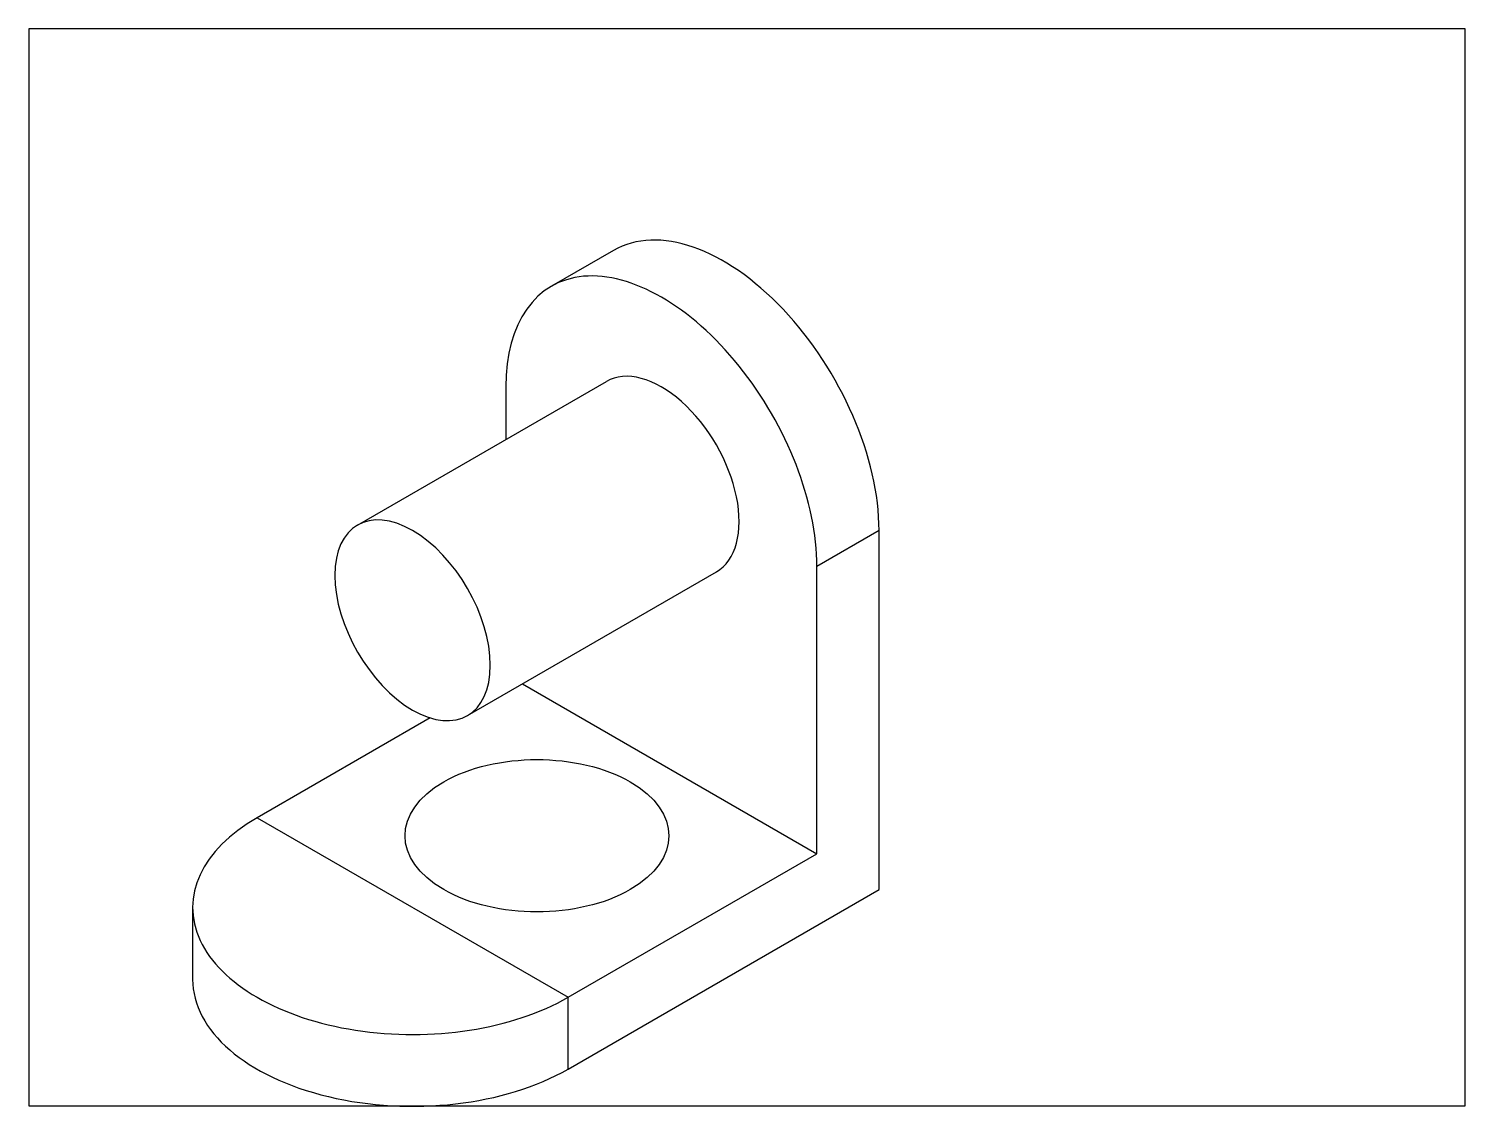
# Model space of a CAD drawing. Header units: inches. Extents: x 88 to 488, y 206 to 509.
import ezdxf

# ---------------------------------------------------------------- set-up
doc = ezdxf.new("R2010")
doc.units = ezdxf.units.IN
doc.header["$MEASUREMENT"] = 0

msp = doc.modelspace()

# ---------------------------------------------------------------- linework, layer by layer
for p, q in [((251.05, 446.85), (233.73, 436.85)), ((179.76, 370.34), (249.04, 410.34)), ((221.05, 408.82), (221.05, 394.18)), ((324.97, 368.82), (307.65, 358.82)), ((324.97, 268.82), (324.97, 368.82)), ((210.38, 317.3), (279.66, 357.3)), ((307.65, 278.82), (307.65, 358.82)), ((225.68, 326.14), (307.65, 278.82)), ((199.96, 316.64), (151.76, 288.82)), ((151.76, 288.82), (238.37, 238.82)), ((238.37, 238.82), (307.65, 278.82)), ((238.37, 218.82), (324.97, 268.82)), ((133.83, 263.82), (133.83, 243.82)), ((238.37, 218.82), (238.37, 238.82))]:
    msp.add_line(p, q)
msp.add_lwpolyline([(88.19, 208.58), (488.19, 208.58), (488.19, 508.58), (88.19, 508.58)], close=True)
for centre, major_axis, start_param, end_param in [((281.67, 393.82), (30.62, -53.03), 0.785398, 3.141593), ((264.35, 383.82), (30.62, -53.03), 0.785398, 3.926991), ((264.35, 383.82), (15.31, -26.52), 6.283185, 9.424778), ((195.07, 343.82), (15.31, -26.52), 5.497787, 11.780972), ((229.71, 283.82), (-36.74, 0), 2.356194490192344, 8.63937979737193), ((195.07, 263.82), (-61.24, 0), 5.497787, 8.63938), ((195.07, 243.82), (-61.24, 0), 6.283185, 8.63938)]:
    msp.add_ellipse(centre, major_axis=major_axis, ratio=0.57735, start_param=start_param, end_param=end_param)

doc.saveas('drawing.dxf')
